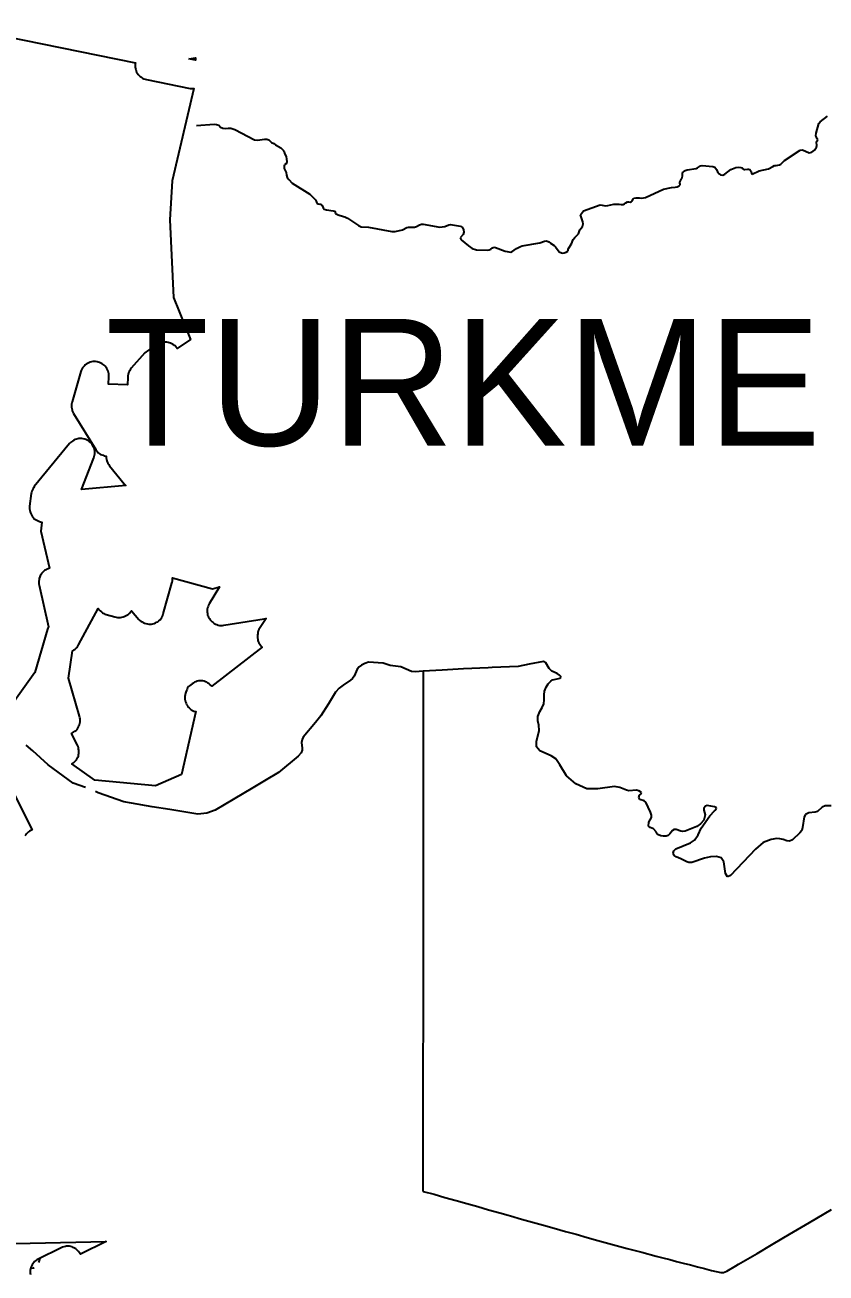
# Model space of a CAD drawing. Header units: metres. Extents: x 0 to 1325, y -1 to 773.
# Drawn here: x 855.96 to 881.25, y 206.11 to 245.5 of the extents above; entities that cross this region are included whole.
import ezdxf
from ezdxf.enums import TextEntityAlignment as Align

# ---------------------------------------------------------------- set-up
doc = ezdxf.new("R2010")
doc.units = ezdxf.units.M

msp = doc.modelspace()

# ---------------------------------------------------------------- linework, layer by layer
at = {"layer": 'CUT'}
for points in [[(853.55, 245.498), (859.45, 244.308), (859.44, 244.258), (859.44, 244.218), (859.44, 244.178), (859.45, 244.128), (859.46, 244.088), (859.47, 244.048), (859.49, 244.008), (859.52, 243.968), (859.54, 243.938), (859.57, 243.898), (859.6, 243.868), (859.64, 243.848), (859.68, 243.818), (859.72, 243.798), (859.76, 243.788), (859.8, 243.778), (861.18, 243.498), (861.22, 243.488), (861.27, 243.488), (861.29, 243.488), (860.61, 240.578), (860.54, 239.348), (860.65, 236.898), (861.19, 235.568), (860.77, 235.288), (860.77, 235.298), (860.74, 235.328), (860.71, 235.368), (860.68, 235.388), (860.64, 235.418), (860.6, 235.438), (860.56, 235.458), (860.52, 235.468), (860.48, 235.478), (860.44, 235.488), (860.39, 235.488), (860.35, 235.488), (860.31, 235.478), (860.26, 235.468), (860.22, 235.448), (860.18, 235.428), (860.15, 235.408), (859.98, 235.288), (859.96, 235.278), (859.94, 235.268), (859.9, 235.258), (859.86, 235.238), (859.82, 235.208), (859.79, 235.178), (859.75, 235.148), (859.32, 234.668), (859.3, 234.638), (859.27, 234.598), (859.25, 234.558), (859.23, 234.518), (859.22, 234.468), (859.21, 234.428), (859.21, 234.378), (859.2, 234.138), (858.6, 234.158), (858.61, 234.398), (858.61, 234.448), (858.61, 234.488), (858.6, 234.528), (858.59, 234.578), (858.57, 234.618), (858.55, 234.658), (858.53, 234.688), (858.5, 234.728), (858.47, 234.758), (858.43, 234.788), (858.4, 234.808), (858.36, 234.828), (858.32, 234.848), (858.28, 234.858), (858.24, 234.868), (858.19, 234.878), (858.15, 234.878), (858.11, 234.878), (858.06, 234.868), (858.02, 234.858), (857.98, 234.838), (857.94, 234.818), (857.9, 234.798), (857.87, 234.768), (857.84, 234.738), (857.81, 234.708), (857.78, 234.678), (857.76, 234.638), (857.74, 234.598), (857.73, 234.558), (857.45, 233.608), (857.44, 233.568), (857.43, 233.528), (857.43, 233.478), (857.43, 233.438), (857.44, 233.398), (857.45, 233.358), (857.46, 233.318), (857.48, 233.278), (857.5, 233.238), (858.2, 232.098), (858.22, 232.068), (858.25, 232.028), (858.28, 231.998), (858.31, 231.978), (858.35, 231.948), (858.39, 231.928), (858.43, 231.918), (858.47, 231.898), (858.52, 231.888), (858.53, 231.888), (858.53, 231.838), (858.54, 231.798), (858.55, 231.748), (858.56, 231.708), (858.58, 231.668), (858.61, 231.628), (858.63, 231.588), (859.1, 231.018), (859.13, 230.988), (859.15, 230.968), (857.75, 230.838), (858.14, 231.838), (858.15, 231.878), (858.16, 231.918), (858.17, 231.968), (858.17, 232.008), (858.17, 232.048), (858.16, 232.098), (858.15, 232.138), (858.13, 232.178), (858.11, 232.218), (858.09, 232.258), (858.06, 232.288), (858.03, 232.318), (858, 232.348), (857.97, 232.378), (857.93, 232.398), (857.89, 232.418), (857.85, 232.428), (857.8, 232.438), (857.76, 232.448), (857.72, 232.448), (857.67, 232.448), (857.63, 232.438), (857.59, 232.428), (857.55, 232.418), (857.51, 232.398), (857.47, 232.368), (857.43, 232.348), (857.4, 232.318), (857.37, 232.288), (856.26, 230.938), (856.24, 230.898), (856.22, 230.868), (856.2, 230.828), (856.18, 230.788), (856.17, 230.748), (856.16, 230.708), (856.11, 230.318), (856.11, 230.268), (856.11, 230.228), (856.12, 230.188), (856.13, 230.138), (856.14, 230.098), (856.16, 230.058), (856.18, 230.018), (856.2, 229.978), (856.23, 229.948), (856.26, 229.918), (856.3, 229.888), (856.34, 229.868), (856.38, 229.848), (856.42, 229.828), (856.46, 229.818), (856.5, 229.808), (856.47, 229.528), (856.74, 228.358), (856.7, 228.338), (856.66, 228.328), (856.62, 228.308), (856.58, 228.278), (856.55, 228.248), (856.52, 228.218), (856.49, 228.188), (856.47, 228.148), (856.44, 228.118), (856.43, 228.078), (856.41, 228.028), (856.41, 227.988), (856.4, 227.948), (856.4, 227.898), (856.4, 227.858), (856.41, 227.818), (856.71, 226.508), (856.69, 226.468), (856.68, 226.428), (856.28, 225.068), (855.14, 223.488)], [(855.65, 221.178), (856.19, 220.098), (856.15, 220.078), (856.11, 220.058), (856.08, 220.038), (856.04, 220.008), (856.01, 219.978), (855.99, 219.938), (855.96, 219.908)], [(853.72, 206.998), (858.53, 207.108), (857.72, 206.708), (857.71, 206.718), (857.69, 206.748), (857.66, 206.788), (857.63, 206.818), (857.6, 206.848), (857.57, 206.878), (857.53, 206.898), (857.49, 206.918), (857.45, 206.938), (857.41, 206.948), (857.37, 206.958), (857.32, 206.958), (857.28, 206.958), (857.24, 206.948), (857.19, 206.938), (857.15, 206.928), (857.11, 206.908), (856.38, 206.548), (856.34, 206.528), (856.31, 206.508), (856.27, 206.478), (856.24, 206.448), (856.21, 206.408), (856.19, 206.368), (856.17, 206.328), (856.15, 206.288), (856.14, 206.248), (856.13, 206.198), (856.13, 206.158), (856.13, 206.118), (856.14, 206.068)]]:
    msp.add_lwpolyline(points, dxfattribs=at)
for points in [[(861.14, 244.428), (861.35, 244.458), (861.35, 244.388), (861.14, 244.428)], [(861.78, 227.228), (861.76, 227.188), (861.75, 227.148), (861.73, 227.108), (861.72, 227.058), (861.72, 227.018), (861.72, 226.978), (861.73, 226.928), (861.73, 226.888), (861.75, 226.848), (861.76, 226.808), (861.79, 226.768), (861.81, 226.728), (861.84, 226.698), (861.87, 226.658), (861.9, 226.638), (861.94, 226.608), (861.98, 226.588), (862.02, 226.578), (862.06, 226.558), (862.11, 226.548), (862.15, 226.548), (862.2, 226.548), (862.24, 226.558), (863.51, 226.758), (863.55, 226.758), (863.58, 226.768), (863.37, 226.448), (863.35, 226.418), (863.33, 226.378), (863.32, 226.328), (863.31, 226.288), (863.3, 226.248), (863.3, 226.208), (863.3, 226.158), (863.31, 226.118), (863.32, 226.078), (863.33, 226.038), (863.35, 225.998), (863.38, 225.958), (863.4, 225.928), (863.43, 225.888), (863.45, 225.868), (861.86, 224.628), (861.85, 224.648), (861.81, 224.678), (861.78, 224.708), (861.74, 224.728), (861.7, 224.758), (861.66, 224.768), (861.62, 224.788), (861.58, 224.798), (861.53, 224.798), (861.49, 224.798), (861.44, 224.798), (861.4, 224.788), (861.36, 224.768), (861.32, 224.758), (861.28, 224.728), (861.24, 224.708), (861.2, 224.678), (861.16, 224.648), (861.13, 224.618), (861.1, 224.578), (861.08, 224.538), (861.06, 224.498), (861.04, 224.448), (861.03, 224.408), (861.02, 224.358), (861.01, 224.308), (861.01, 224.268), (861.01, 224.218), (861.02, 224.178), (861.03, 224.138), (861.05, 224.098), (861.06, 224.058), (861.09, 224.018), (861.11, 223.978), (861.15, 223.948), (861.18, 223.918), (861.21, 223.888), (861.25, 223.868), (861.29, 223.848), (861.34, 223.838), (861.36, 223.828), (860.91, 221.848), (860.08, 221.488), (858.17, 221.668), (857.44, 222.178), (857.47, 222.188), (857.5, 222.218), (857.53, 222.248), (857.56, 222.278), (857.59, 222.308), (857.61, 222.348), (857.63, 222.388), (857.65, 222.428), (857.66, 222.468), (857.67, 222.518), (857.67, 222.558), (857.67, 222.608), (857.66, 222.648), (857.65, 222.688), (857.64, 222.728), (857.62, 222.768), (857.43, 223.138), (857.47, 223.158), (857.51, 223.188), (857.54, 223.208), (857.58, 223.238), (857.61, 223.268), (857.63, 223.308), (857.66, 223.348), (857.67, 223.388), (857.69, 223.428), (857.7, 223.468), (857.71, 223.508), (857.71, 223.558), (857.71, 223.598), (857.7, 223.638), (857.69, 223.688), (857.34, 224.888), (857.47, 225.748), (857.48, 225.748), (857.51, 225.778), (857.55, 225.798), (857.58, 225.828), (857.61, 225.858), (857.63, 225.898), (857.66, 225.938), (858.28, 227.088), (858.29, 227.078), (858.31, 227.038), (858.34, 227.008), (858.38, 226.978), (858.41, 226.948), (858.45, 226.928), (858.49, 226.908), (858.53, 226.898), (858.8, 226.818), (858.84, 226.808), (858.89, 226.798), (858.93, 226.798), (858.98, 226.798), (859.02, 226.808), (859.06, 226.818), (859.1, 226.828), (859.14, 226.848), (859.18, 226.878), (859.22, 226.898), (859.25, 226.928), (859.33, 227.008), (859.56, 226.738), (859.59, 226.708), (859.63, 226.678), (859.66, 226.658), (859.7, 226.638), (859.74, 226.618), (859.78, 226.608), (859.83, 226.598), (859.87, 226.588), (859.91, 226.588), (859.96, 226.588), (860, 226.598), (860.04, 226.608), (860.08, 226.628), (860.12, 226.648), (860.16, 226.668), (860.19, 226.698), (860.23, 226.728), (860.25, 226.758), (860.28, 226.798), (860.3, 226.838), (860.32, 226.878), (860.33, 226.918), (860.6, 227.878), (860.61, 227.918), (860.62, 227.958), (860.62, 228.008), (860.62, 228.048), (861.88, 227.708), (862.1, 227.768), (861.78, 227.228)]]:
    msp.add_lwpolyline(points, close=True, dxfattribs=at)
at = {"layer": 'SCORE'}
for points in [[(881.06, 242.438), (881.29, 242.618)], [(861.38, 242.328), (861.94, 242.368)], [(861.94, 242.368), (862.01, 242.358)], [(862.01, 242.358), (862.08, 242.338)], [(862.08, 242.338), (862.14, 242.278)], [(862.14, 242.278), (862.21, 242.238)], [(862.21, 242.238), (862.29, 242.228)], [(862.29, 242.228), (862.38, 242.238)], [(862.38, 242.238), (862.46, 242.238)], [(862.46, 242.238), (862.59, 242.198)], [(880.94, 242.088), (881.02, 242.388)], [(881.02, 242.388), (881.06, 242.438)], [(862.59, 242.198), (863.21, 241.868)], [(863.21, 241.868), (863.3, 241.858)], [(863.3, 241.858), (863.52, 241.898)], [(863.52, 241.898), (863.6, 241.898)], [(863.6, 241.898), (863.66, 241.878)], [(863.66, 241.878), (863.75, 241.788)], [(880.93, 241.998), (880.94, 242.088)], [(880.95, 241.958), (880.93, 241.998)], [(880.97, 241.908), (880.95, 241.958)], [(880.95, 241.798), (880.97, 241.838)], [(880.99, 241.878), (880.97, 241.908)], [(880.97, 241.838), (880.99, 241.878)], [(863.75, 241.788), (863.82, 241.758)], [(863.82, 241.758), (863.87, 241.718)], [(863.87, 241.718), (864.04, 241.618)], [(864.04, 241.618), (864.13, 241.538)], [(864.13, 241.538), (864.15, 241.508)], [(864.15, 241.508), (864.16, 241.448)], [(864.16, 241.448), (864.21, 241.338)], [(879.94, 241.218), (880.43, 241.548)], [(880.43, 241.548), (880.51, 241.558)], [(880.51, 241.558), (880.72, 241.468)], [(880.72, 241.468), (880.8, 241.488)], [(880.8, 241.488), (880.88, 241.548)], [(880.88, 241.548), (880.95, 241.638)], [(880.96, 241.698), (880.95, 241.798)], [(880.95, 241.638), (880.96, 241.698)], [(864.16, 241.088), (864.15, 241.058)], [(864.15, 241.058), (864.15, 240.968)], [(864.21, 241.118), (864.16, 241.088)], [(864.21, 241.338), (864.22, 241.278)], [(864.22, 241.148), (864.21, 241.118)], [(864.22, 241.278), (864.23, 241.178)], [(864.23, 241.178), (864.22, 241.148)], [(877.19, 240.988), (877.29, 241.048)], [(877.29, 241.048), (877.34, 241.058)], [(877.34, 241.058), (877.67, 241.028)], [(879.57, 241.028), (879.62, 241.058)], [(879.62, 241.058), (879.67, 241.068)], [(879.67, 241.068), (879.78, 241.088)], [(879.78, 241.088), (879.82, 241.108)], [(879.82, 241.108), (879.94, 241.218)], [(864.15, 240.968), (864.21, 240.838)], [(864.21, 240.838), (864.22, 240.758)], [(864.22, 240.758), (864.24, 240.688)], [(864.24, 240.688), (864.29, 240.618)], [(876.69, 240.638), (876.71, 240.668)], [(876.71, 240.668), (876.72, 240.748)], [(876.72, 240.808), (876.73, 240.858)], [(876.72, 240.748), (876.72, 240.808)], [(876.73, 240.858), (876.8, 240.908)], [(876.8, 240.908), (876.86, 240.928)], [(876.86, 240.928), (877.15, 240.968)], [(877.15, 240.968), (877.19, 240.988)], [(877.67, 241.028), (877.74, 241.008)], [(877.74, 241.008), (877.79, 240.938)], [(877.79, 240.938), (877.82, 240.858)], [(877.82, 240.858), (877.87, 240.798)], [(877.87, 240.798), (877.92, 240.768)], [(877.92, 240.768), (877.99, 240.758)], [(877.99, 240.758), (878.05, 240.788)], [(878.05, 240.788), (878.24, 240.938)], [(878.24, 240.938), (878.4, 240.998)], [(878.4, 240.998), (878.48, 241.008)], [(878.48, 241.008), (878.56, 240.998)], [(878.56, 240.998), (878.6, 240.988)], [(878.6, 240.988), (878.62, 240.958)], [(878.62, 240.958), (878.65, 240.938)], [(878.65, 240.938), (878.69, 240.938)], [(878.69, 240.938), (878.77, 240.948)], [(878.77, 240.948), (878.8, 240.948)], [(878.8, 240.948), (878.84, 240.938)], [(878.84, 240.938), (878.89, 240.878)], [(878.89, 240.878), (878.9, 240.818)], [(878.9, 240.818), (878.92, 240.788)], [(878.92, 240.788), (879.14, 240.898)], [(879.14, 240.898), (879.43, 240.958)], [(879.43, 240.958), (879.57, 241.028)], [(864.29, 240.618), (864.4, 240.508)], [(864.4, 240.508), (864.96, 240.158)], [(875.55, 240.058), (876.12, 240.318)], [(876.12, 240.318), (876.37, 240.368)], [(876.37, 240.368), (876.49, 240.378)], [(876.49, 240.378), (876.55, 240.388)], [(876.55, 240.388), (876.61, 240.418)], [(876.61, 240.418), (876.64, 240.448)], [(876.63, 240.538), (876.69, 240.638)], [(876.63, 240.508), (876.63, 240.538)], [(876.64, 240.478), (876.63, 240.508)], [(876.64, 240.448), (876.64, 240.478)], [(864.96, 240.158), (865.13, 239.978)], [(865.13, 239.978), (865.16, 239.938)], [(865.16, 239.938), (865.18, 239.878)], [(865.18, 239.878), (865.22, 239.858)], [(865.22, 239.858), (865.27, 239.848)], [(874.84, 239.828), (874.89, 239.858)], [(874.89, 239.858), (874.93, 239.888)], [(874.93, 239.888), (874.98, 239.918)], [(874.98, 239.918), (875, 239.918)], [(875, 239.918), (875.01, 239.918)], [(875.01, 239.918), (875.07, 239.908)], [(875.07, 239.908), (875.1, 239.918)], [(875.1, 239.918), (875.13, 239.938)], [(875.13, 239.938), (875.16, 240.008)], [(875.16, 240.008), (875.18, 240.028)], [(875.18, 240.028), (875.24, 240.048)], [(875.24, 240.048), (875.3, 240.048)], [(875.3, 240.048), (875.36, 240.038)], [(875.36, 240.038), (875.42, 240.028)], [(875.42, 240.028), (875.55, 240.058)], [(865.27, 239.848), (865.31, 239.838)], [(865.31, 239.838), (865.34, 239.798)], [(865.34, 239.798), (865.38, 239.728)], [(865.38, 239.728), (865.41, 239.688)], [(865.41, 239.688), (865.48, 239.668)], [(865.48, 239.668), (865.69, 239.628)], [(865.69, 239.628), (865.74, 239.618)], [(865.74, 239.618), (865.77, 239.548)], [(865.77, 239.548), (865.85, 239.508)], [(865.85, 239.508), (866.02, 239.458)], [(873.5, 239.508), (873.59, 239.628)], [(873.57, 239.288), (873.5, 239.508)], [(873.59, 239.628), (874.12, 239.818)], [(874.12, 239.818), (874.18, 239.808)], [(874.18, 239.808), (874.23, 239.798)], [(874.23, 239.798), (874.3, 239.788)], [(874.3, 239.788), (874.36, 239.798)], [(874.36, 239.798), (874.55, 239.848)], [(874.55, 239.848), (874.72, 239.838)], [(874.72, 239.838), (874.78, 239.828)], [(874.78, 239.828), (874.84, 239.828)], [(866.02, 239.458), (866.06, 239.448)], [(866.06, 239.448), (866.14, 239.398)], [(866.14, 239.398), (866.21, 239.358)], [(866.21, 239.358), (866.49, 239.168)], [(866.49, 239.168), (866.58, 239.128)], [(866.58, 239.128), (866.81, 239.118)], [(866.81, 239.118), (867.54, 238.978)], [(867.88, 239.028), (868.02, 239.108)], [(868.02, 239.108), (868.07, 239.118)], [(868.07, 239.118), (868.26, 239.118)], [(868.26, 239.118), (868.32, 239.138)], [(868.32, 239.138), (868.42, 239.188)], [(868.42, 239.188), (868.48, 239.208)], [(868.48, 239.208), (868.53, 239.208)], [(868.53, 239.208), (869.06, 239.118)], [(869.06, 239.118), (869.21, 239.138)], [(869.21, 239.138), (869.22, 239.138)], [(869.22, 239.138), (869.34, 239.188)], [(869.34, 239.188), (869.4, 239.198)], [(869.4, 239.198), (869.71, 239.148)], [(869.71, 239.148), (869.77, 239.108)], [(869.77, 239.108), (869.81, 239.038)], [(873.48, 239.038), (873.56, 239.138)], [(873.56, 239.138), (873.58, 239.218)], [(873.58, 239.218), (873.57, 239.288)], [(867.54, 238.978), (867.65, 238.978)], [(867.65, 238.978), (867.88, 239.028)], [(869.8, 238.888), (869.7, 238.778)], [(869.7, 238.778), (869.73, 238.718)], [(869.73, 238.718), (869.96, 238.528)], [(869.82, 238.958), (869.8, 238.888)], [(869.81, 239.038), (869.82, 238.958)], [(872.21, 238.618), (872.36, 238.678)], [(872.36, 238.678), (872.43, 238.688)], [(872.43, 238.688), (872.5, 238.658)], [(873.21, 238.588), (873.27, 238.728)], [(873.27, 238.728), (873.32, 238.788)], [(873.32, 238.788), (873.44, 238.908)], [(873.44, 238.908), (873.48, 239.038)], [(869.96, 238.528), (870.08, 238.448)], [(870.08, 238.448), (870.22, 238.398)], [(870.22, 238.398), (870.56, 238.388)], [(870.56, 238.388), (870.62, 238.398)], [(870.62, 238.398), (870.67, 238.428)], [(870.67, 238.428), (870.72, 238.468)], [(870.72, 238.468), (870.76, 238.488)], [(870.76, 238.488), (870.82, 238.478)], [(870.82, 238.478), (871.12, 238.358)], [(871.12, 238.358), (871.3, 238.328)], [(871.3, 238.328), (871.33, 238.338)], [(871.33, 238.338), (871.48, 238.448)], [(871.48, 238.448), (871.6, 238.508)], [(871.6, 238.508), (871.66, 238.528)], [(871.66, 238.528), (872.21, 238.618)], [(872.5, 238.658), (872.55, 238.608)], [(872.55, 238.608), (872.67, 238.538)], [(872.67, 238.538), (872.71, 238.498)], [(872.71, 238.498), (872.79, 238.378)], [(872.79, 238.378), (872.8, 238.368)], [(872.8, 238.368), (872.83, 238.338)], [(872.83, 238.338), (872.9, 238.308)], [(872.9, 238.308), (872.94, 238.298)], [(872.94, 238.298), (872.98, 238.308)], [(872.98, 238.308), (873.05, 238.328)], [(873.05, 238.328), (873.1, 238.358)], [(873.1, 238.358), (873.11, 238.378)], [(873.11, 238.418), (873.12, 238.448)], [(873.11, 238.378), (873.11, 238.418)], [(873.12, 238.448), (873.21, 238.588)], [(866.59, 225.298), (866.51, 225.248)], [(866.69, 225.348), (866.59, 225.298)], [(866.81, 225.388), (866.69, 225.348)], [(867.27, 225.358), (866.81, 225.388)], [(867.49, 225.288), (867.27, 225.358)], [(867.83, 225.238), (867.49, 225.288)], [(871.88, 225.328), (871.53, 225.258)], [(872.33, 225.408), (871.88, 225.328)], [(872.4, 225.368), (872.33, 225.408)], [(872.51, 225.188), (872.4, 225.368)], [(866.35, 224.948), (866.3, 224.878)], [(866.45, 225.168), (866.35, 224.948)], [(866.51, 225.248), (866.45, 225.168)], [(868.16, 225.098), (867.83, 225.238)], [(868.28, 225.088), (868.16, 225.098)], [(868.53, 225.108), (868.28, 225.088)], [(869.13, 225.138), (868.53, 225.108)], [(868.53, 225.108), (868.53, 224.098)], [(869.81, 225.178), (869.13, 225.138)], [(870.58, 225.208), (869.81, 225.178)], [(870.71, 225.218), (870.58, 225.208)], [(871.53, 225.258), (870.71, 225.218)], [(872.59, 225.108), (872.51, 225.188)], [(872.76, 225.028), (872.59, 225.108)], [(872.84, 224.978), (872.76, 225.028)], [(872.88, 224.938), (872.84, 224.978)], [(872.86, 224.888), (872.89, 224.908)], [(872.89, 224.908), (872.88, 224.938)], [(865.88, 224.568), (865.77, 224.448)], [(866.01, 224.668), (865.88, 224.568)], [(866.24, 224.818), (866.01, 224.668)], [(866.3, 224.878), (866.24, 224.818)], [(872.36, 224.478), (872.41, 224.598)], [(872.41, 224.598), (872.48, 224.708)], [(872.48, 224.708), (872.56, 224.788)], [(872.56, 224.788), (872.62, 224.828)], [(872.62, 224.828), (872.67, 224.848)], [(872.67, 224.848), (872.86, 224.888)], [(865.77, 224.448), (865.54, 224.078)], [(872.34, 224.078), (872.35, 224.198)], [(872.35, 224.358), (872.36, 224.478)], [(872.35, 224.198), (872.35, 224.358)], [(865.54, 224.078), (865.3, 223.698)], [(868.53, 224.098), (868.53, 223.088)], [(872.15, 223.678), (872.21, 223.838)], [(872.21, 223.838), (872.29, 223.958)], [(872.29, 223.958), (872.34, 224.078)], [(865.13, 223.488), (864.75, 223.028)], [(865.3, 223.698), (865.13, 223.488)], [(872.15, 223.538), (872.15, 223.678)], [(872.18, 223.398), (872.15, 223.538)], [(872.19, 223.238), (872.18, 223.398)], [(864.71, 222.948), (864.69, 222.858)], [(864.75, 223.028), (864.71, 222.948)], [(868.53, 223.088), (868.53, 222.078)], [(872.11, 222.888), (872.19, 223.238)], [(856.21, 222.588), (856, 222.768)], [(856.7, 222.148), (856.21, 222.588)], [(864.68, 222.528), (864.59, 222.428)], [(864.71, 222.608), (864.68, 222.528)], [(864.69, 222.858), (864.7, 222.758)], [(864.7, 222.758), (864.71, 222.688)], [(864.71, 222.688), (864.71, 222.608)], [(872.11, 222.718), (872.11, 222.888)], [(872.21, 222.588), (872.11, 222.718)], [(872.57, 222.438), (872.21, 222.588)], [(857.49, 221.568), (856.7, 222.148)], [(864.59, 222.428), (863.97, 221.908)], [(872.72, 222.338), (872.57, 222.438)], [(872.85, 222.148), (872.72, 222.338)], [(873.06, 221.808), (872.85, 222.148)], [(863.97, 221.908), (863.53, 221.648)], [(868.53, 222.078), (868.53, 221.068)], [(873.35, 221.548), (873.06, 221.808)], [(857.88, 221.438), (857.49, 221.568)], [(863.16, 221.428), (862.54, 221.058)], [(863.53, 221.648), (863.16, 221.428)], [(873.7, 221.398), (873.35, 221.548)], [(874.05, 221.388), (873.7, 221.398)], [(874.57, 221.468), (874.05, 221.388)], [(874.74, 221.438), (874.57, 221.468)], [(874.95, 221.348), (874.74, 221.438)], [(875.02, 221.328), (874.95, 221.348)], [(875.27, 221.348), (875.02, 221.328)], [(875.34, 221.328), (875.27, 221.348)], [(858.28, 221.268), (858.19, 221.308)], [(859.09, 220.978), (858.28, 221.268)], [(859.33, 220.938), (859.09, 220.978)], [(862.54, 221.058), (861.97, 220.718)], [(868.53, 221.068), (868.53, 220.048)], [(875.42, 221.278), (875.34, 221.328)], [(875.34, 221.118), (875.36, 221.188)], [(875.37, 221.058), (875.34, 221.118)], [(875.36, 221.188), (875.41, 221.238)], [(875.51, 221.018), (875.37, 221.058)], [(875.41, 221.238), (875.42, 221.278)], [(875.56, 220.968), (875.51, 221.018)], [(875.71, 220.658), (875.56, 220.968)], [(859.98, 220.828), (859.33, 220.938)], [(860.54, 220.738), (859.98, 220.828)], [(861.42, 220.598), (860.54, 220.738)], [(861.7, 220.628), (861.42, 220.598)], [(861.97, 220.718), (861.7, 220.628)], [(875.74, 220.558), (875.71, 220.658)], [(875.74, 220.488), (875.74, 220.558)], [(877.44, 220.848), (877.39, 220.788)], [(877.39, 220.788), (877.39, 220.718)], [(877.39, 220.718), (877.41, 220.648)], [(877.43, 220.568), (877.39, 220.408)], [(877.41, 220.648), (877.43, 220.568)], [(877.5, 220.868), (877.44, 220.848)], [(877.73, 220.828), (877.5, 220.868)], [(877.58, 220.538), (877.73, 220.698)], [(877.78, 220.808), (877.73, 220.828)], [(877.73, 220.698), (877.77, 220.728)], [(877.77, 220.728), (877.79, 220.768)], [(877.79, 220.768), (877.78, 220.808)], [(880.6, 220.588), (880.56, 220.508)], [(880.71, 220.638), (880.6, 220.588)], [(880.9, 220.658), (880.71, 220.638)], [(880.98, 220.678), (880.9, 220.658)], [(881.13, 220.818), (880.98, 220.678)], [(881.22, 220.858), (881.13, 220.818)], [(881.41, 220.858), (881.22, 220.858)], [(875.64, 220.218), (875.66, 220.338)], [(875.7, 220.168), (875.64, 220.218)], [(875.66, 220.338), (875.74, 220.488)], [(875.8, 220.128), (875.7, 220.168)], [(877.17, 220.208), (876.8, 220.058)], [(877.29, 220.288), (877.17, 220.208)], [(877.39, 220.408), (877.29, 220.288)], [(877.31, 220.148), (877.58, 220.538)], [(880.51, 220.168), (880.48, 220.078)], [(880.56, 220.508), (880.51, 220.168)], [(868.53, 220.048), (868.53, 219.028)], [(875.89, 220.038), (875.8, 220.128)], [(875.92, 219.978), (875.89, 220.038)], [(875.96, 219.938), (875.92, 219.978)], [(876.03, 219.908), (875.96, 219.938)], [(876.11, 219.898), (876.03, 219.908)], [(876.2, 219.898), (876.11, 219.898)], [(876.27, 219.918), (876.2, 219.898)], [(876.32, 219.968), (876.27, 219.918)], [(876.4, 220.078), (876.32, 219.968)], [(876.46, 220.108), (876.4, 220.078)], [(876.52, 220.108), (876.46, 220.108)], [(876.66, 220.058), (876.52, 220.108)], [(876.72, 220.048), (876.66, 220.058)], [(876.8, 220.058), (876.72, 220.048)], [(876.97, 219.688), (877.1, 219.778)], [(877.1, 219.778), (877.21, 219.938)], [(877.21, 219.938), (877.31, 220.148)], [(879.52, 219.798), (879.26, 219.698)], [(879.69, 219.828), (879.52, 219.798)], [(879.79, 219.818), (879.69, 219.828)], [(879.9, 219.798), (879.79, 219.818)], [(880.01, 219.748), (879.9, 219.798)], [(880.19, 219.788), (880.1, 219.738)], [(880.42, 220.008), (880.19, 219.788)], [(880.48, 220.078), (880.42, 220.008)], [(876.42, 219.358), (876.44, 219.438)], [(876.44, 219.438), (876.51, 219.498)], [(876.51, 219.498), (876.97, 219.688)], [(879.02, 219.488), (878.23, 218.658)], [(879.26, 219.698), (879.02, 219.488)], [(880.1, 219.738), (880.01, 219.748)], [(868.53, 219.028), (868.53, 218.008)], [(876.45, 219.288), (876.42, 219.358)], [(876.52, 219.248), (876.45, 219.288)], [(876.66, 219.188), (876.52, 219.248)], [(876.85, 219.088), (876.66, 219.188)], [(876.92, 219.068), (876.85, 219.088)], [(877.01, 219.068), (876.92, 219.068)], [(877.41, 219.208), (877.01, 219.068)], [(877.6, 219.248), (877.41, 219.208)], [(877.79, 219.258), (877.6, 219.248)], [(877.94, 219.218), (877.79, 219.258)], [(878.02, 219.088), (877.94, 219.218)], [(878.07, 218.718), (878.02, 219.088)], [(878.14, 218.618), (878.07, 218.718)], [(878.23, 218.658), (878.14, 218.618)], [(868.53, 218.008), (868.53, 216.978)], [(868.53, 216.978), (868.53, 215.958)], [(868.53, 215.958), (868.53, 214.928)], [(868.53, 214.928), (868.53, 213.898)], [(868.53, 213.898), (868.52, 212.858)], [(868.52, 212.858), (868.52, 211.828)], [(868.52, 211.828), (868.52, 210.788)], [(868.52, 210.788), (868.52, 209.748)], [(868.52, 209.748), (868.52, 208.708)], [(868.52, 208.708), (868.52, 208.698)], [(868.52, 208.698), (868.53, 208.698)], [(868.53, 208.698), (868.53, 208.688)], [(868.53, 208.688), (868.88, 208.598)], [(868.88, 208.598), (869.22, 208.498)], [(869.22, 208.498), (869.57, 208.398)], [(869.57, 208.398), (869.91, 208.308)], [(869.91, 208.308), (870.26, 208.208)], [(870.26, 208.208), (870.6, 208.108)], [(870.6, 208.108), (870.95, 208.018)], [(870.95, 208.018), (871.22, 207.938)], [(880.73, 207.708), (881.42, 208.118)], [(871.22, 207.938), (871.29, 207.918)], [(871.29, 207.918), (871.64, 207.818)], [(871.64, 207.818), (871.98, 207.718)], [(871.98, 207.718), (872.33, 207.628)], [(872.33, 207.628), (872.67, 207.528)], [(880.1, 207.338), (880.73, 207.708)], [(872.67, 207.528), (873.02, 207.428)], [(873.02, 207.428), (873.36, 207.338)], [(873.36, 207.338), (873.71, 207.238)], [(873.71, 207.238), (874.05, 207.138)], [(879.53, 207.008), (879.86, 207.198)], [(879.86, 207.198), (880.1, 207.338)], [(874.05, 207.138), (874.51, 207.018)], [(874.51, 207.018), (874.97, 206.888)], [(874.97, 206.888), (875.43, 206.768)], [(879.07, 206.728), (879.53, 207.008)], [(856.4, 206.448), (856.42, 206.508), (856.44, 206.578), (856.38, 206.548), (856.34, 206.528), (856.31, 206.508), (856.27, 206.478), (856.24, 206.448), (856.21, 206.408), (856.19, 206.368), (856.17, 206.328), (856.15, 206.288), (856.15, 206.268), (856.23, 206.278), (856.26, 206.288)], [(875.43, 206.768), (875.89, 206.648)], [(875.89, 206.648), (876.1, 206.588)], [(876.1, 206.588), (876.32, 206.538)], [(876.32, 206.538), (876.53, 206.478)], [(876.53, 206.478), (876.74, 206.428)], [(876.74, 206.428), (876.97, 206.368)], [(878.4, 206.338), (878.48, 206.388)], [(878.48, 206.388), (878.71, 206.518)], [(878.71, 206.518), (879.07, 206.728)], [(876.97, 206.368), (877.19, 206.308)], [(877.19, 206.308), (877.41, 206.258)], [(877.41, 206.258), (877.63, 206.198)], [(877.63, 206.198), (877.93, 206.128)], [(877.93, 206.128), (878.01, 206.128)], [(878.01, 206.128), (878.12, 206.168)], [(878.12, 206.168), (878.4, 206.338)]]:
    msp.add_lwpolyline(points, dxfattribs=at)

# ---------------------------------------------------------------- texts
at = {"layer": 'ENGRAVE'}
msp.add_text('TURKMENISTAN', height=4, dxfattribs=at).set_placement((879.602, 232.223), align=Align.CENTER)

doc.saveas('drawing.dxf')
